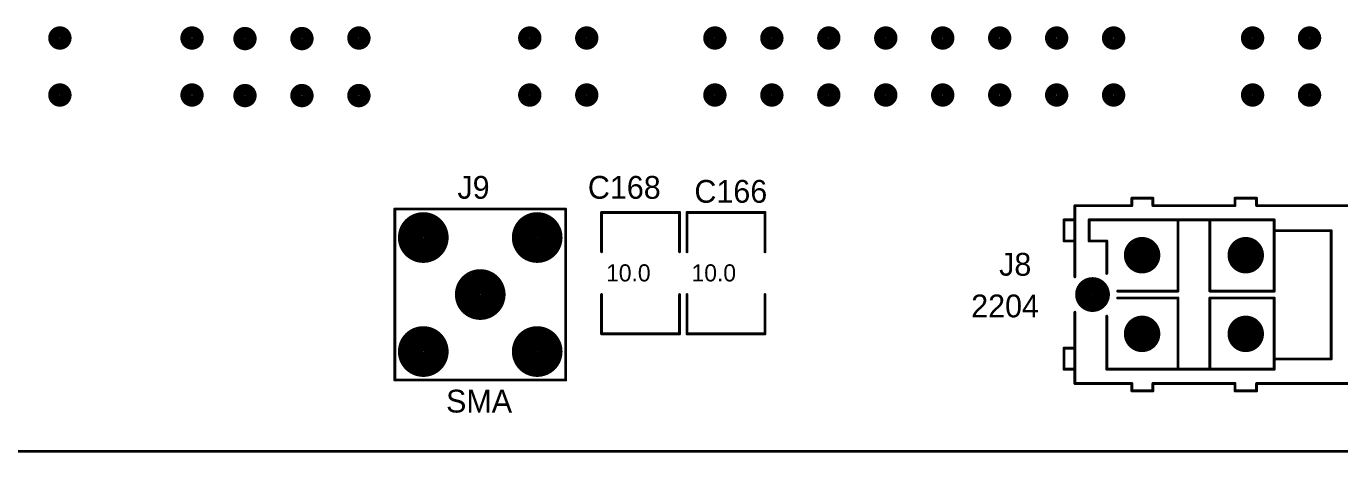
# Model space of a CAD drawing. Extents: x 3.3 to 12.8, y -4.6 to 5.5.
# Drawn here: x 7.403 to 9.709, y -4.626 to -3.878 of the extents above; entities that cross this region are included whole.
import ezdxf

# ---------------------------------------------------------------- set-up
doc = ezdxf.new("R2010")
doc.units = 0
doc.header["$MEASUREMENT"] = 0
for name, color, linetype in [('1', 5, 'CONTINUOUS'), ('2', 1, 'CONTINUOUS'), ('5', 7, 'CONTINUOUS')]:
    doc.layers.add(name, color=color, linetype=linetype)

msp = doc.modelspace()

# ---------------------------------------------------------------- linework, layer by layer
at = {"layer": '1', "const_width": 0.003}
for points in [[(8.049, -4.4987), (8.049, -4.1987, -1), (8.051, -4.1987), (8.051, -4.4987, -1), (8.049, -4.4987)], [(8.05, -4.1977), (8.35, -4.1977, -1), (8.35, -4.1997), (8.05, -4.1997, -1), (8.05, -4.1977)], [(8.349, -4.4987), (8.349, -4.1987, -1), (8.351, -4.1987), (8.351, -4.4987, -1), (8.349, -4.4987)], [(9.245, -4.1927), (9.245, -4.3177, -1), (9.243, -4.3177), (9.243, -4.1927, -1), (9.245, -4.1927)], [(9.344, -4.1937), (9.244, -4.1937, -1), (9.244, -4.1917), (9.344, -4.1917, -1), (9.344, -4.1937)], [(9.344, -4.1787), (9.381, -4.1787, -1), (9.381, -4.1807), (9.344, -4.1807, -1), (9.344, -4.1787)], [(9.343, -4.1927), (9.343, -4.1797, -1), (9.345, -4.1797), (9.345, -4.1927, -1), (9.343, -4.1927)], [(9.38, -4.1927), (9.38, -4.1797, -1), (9.382, -4.1797), (9.382, -4.1927, -1), (9.38, -4.1927)], [(9.381, -4.1917), (9.525, -4.1917, -1), (9.525, -4.1937), (9.381, -4.1937, -1), (9.381, -4.1917)], [(9.524, -4.1927), (9.524, -4.1797, -1), (9.526, -4.1797), (9.526, -4.1927, -1), (9.524, -4.1927)], [(9.563, -4.1807), (9.525, -4.1807, -1), (9.525, -4.1787), (9.563, -4.1787, -1), (9.563, -4.1807)], [(9.562, -4.1927), (9.562, -4.1797, -1), (9.564, -4.1797), (9.564, -4.1927, -1), (9.562, -4.1927)], [(9.563, -4.1917), (9.731, -4.1917, -1), (9.731, -4.1937), (9.563, -4.1937, -1), (9.563, -4.1917)], [(8.412, -4.2737), (8.412, -4.2047, -1), (8.414, -4.2047), (8.414, -4.2737, -1), (8.412, -4.2737)], [(8.413, -4.2037), (8.55, -4.2037, -1), (8.55, -4.2057), (8.413, -4.2057, -1), (8.413, -4.2037)], [(8.549, -4.2737), (8.549, -4.2047, -1), (8.551, -4.2047), (8.551, -4.2737, -1), (8.549, -4.2737)], [(8.562, -4.2737), (8.562, -4.2047, -1), (8.564, -4.2047), (8.564, -4.2737, -1), (8.562, -4.2737)], [(8.563, -4.2037), (8.7, -4.2037, -1), (8.7, -4.2057), (8.563, -4.2057, -1), (8.563, -4.2037)], [(8.699, -4.2737), (8.699, -4.2047, -1), (8.701, -4.2047), (8.701, -4.2737, -1), (8.699, -4.2737)], [(9.224, -4.2547), (9.224, -4.2177, -1), (9.226, -4.2177), (9.226, -4.2547, -1), (9.224, -4.2547)], [(9.244, -4.2187), (9.225, -4.2187, -1), (9.225, -4.2167), (9.244, -4.2167, -1), (9.244, -4.2187)], [(9.269, -4.2167), (9.594, -4.2167, -1), (9.594, -4.2187), (9.269, -4.2187, -1), (9.269, -4.2167)], [(9.27, -4.2177), (9.27, -4.2547, -1), (9.268, -4.2547), (9.268, -4.2177, -1), (9.27, -4.2177)], [(9.424, -4.3427), (9.424, -4.2177, -1), (9.426, -4.2177), (9.426, -4.3427, -1), (9.424, -4.3427)], [(9.48, -4.3427), (9.48, -4.2177, -1), (9.482, -4.2177), (9.482, -4.3427, -1), (9.48, -4.3427)], [(9.595, -4.2177), (9.595, -4.2367, -1), (9.593, -4.2367), (9.593, -4.2177, -1), (9.595, -4.2177)], [(9.595, -4.2177), (9.595, -4.3427, -1), (9.593, -4.3427), (9.593, -4.2177, -1), (9.595, -4.2177)], [(9.694, -4.2377), (9.594, -4.2377, -1), (9.594, -4.2357), (9.694, -4.2357, -1), (9.694, -4.2377)], [(9.695, -4.2367), (9.695, -4.4617, -1), (9.693, -4.4617), (9.693, -4.2367, -1), (9.695, -4.2367)], [(9.225, -4.2537), (9.244, -4.2537, -1), (9.244, -4.2557), (9.225, -4.2557, -1), (9.225, -4.2537)], [(9.269, -4.2537), (9.3, -4.2537, -1), (9.3, -4.2557), (9.269, -4.2557, -1), (9.269, -4.2537)], [(9.301, -4.2547), (9.301, -4.3117, -1), (9.299, -4.3117), (9.299, -4.2547, -1), (9.301, -4.2547)], [(8.414, -4.3487), (8.414, -4.4177, -1), (8.412, -4.4177), (8.412, -4.3487, -1), (8.414, -4.3487)], [(8.551, -4.3487), (8.551, -4.4177, -1), (8.549, -4.4177), (8.549, -4.3487, -1), (8.551, -4.3487)], [(8.564, -4.3487), (8.564, -4.4177, -1), (8.562, -4.4177), (8.562, -4.3487, -1), (8.564, -4.3487)], [(8.701, -4.3487), (8.701, -4.4177, -1), (8.699, -4.4177), (8.699, -4.3487, -1), (8.701, -4.3487)], [(9.425, -4.3437), (9.319, -4.3437, -1), (9.319, -4.3417), (9.425, -4.3417, -1), (9.425, -4.3437)], [(9.425, -4.3557), (9.319, -4.3557, -1), (9.319, -4.3537), (9.425, -4.3537, -1), (9.425, -4.3557)], [(9.426, -4.3547), (9.426, -4.4797, -1), (9.424, -4.4797), (9.424, -4.3547, -1), (9.426, -4.3547)], [(9.594, -4.3437), (9.481, -4.3437, -1), (9.481, -4.3417), (9.594, -4.3417, -1), (9.594, -4.3437)], [(9.482, -4.3547), (9.482, -4.4797, -1), (9.48, -4.4797), (9.48, -4.3547, -1), (9.482, -4.3547)], [(9.594, -4.3557), (9.481, -4.3557, -1), (9.481, -4.3537), (9.594, -4.3537, -1), (9.594, -4.3557)], [(9.595, -4.3547), (9.595, -4.4797, -1), (9.593, -4.4797), (9.593, -4.3547, -1), (9.595, -4.3547)], [(9.243, -4.5047), (9.243, -4.3797, -1), (9.245, -4.3797), (9.245, -4.5047, -1), (9.243, -4.5047)], [(9.301, -4.3867), (9.301, -4.4797, -1), (9.299, -4.4797), (9.299, -4.3867, -1), (9.301, -4.3867)], [(8.413, -4.4167), (8.55, -4.4167, -1), (8.55, -4.4187), (8.413, -4.4187, -1), (8.413, -4.4167)], [(8.563, -4.4167), (8.7, -4.4167, -1), (8.7, -4.4187), (8.563, -4.4187, -1), (8.563, -4.4167)], [(9.225, -4.4417), (9.244, -4.4417, -1), (9.244, -4.4437), (9.225, -4.4437, -1), (9.225, -4.4417)], [(9.224, -4.4797), (9.224, -4.4427, -1), (9.226, -4.4427), (9.226, -4.4797, -1), (9.224, -4.4797)], [(9.593, -4.4797), (9.593, -4.4617, -1), (9.595, -4.4617), (9.595, -4.4797, -1), (9.593, -4.4797)], [(9.694, -4.4627), (9.594, -4.4627, -1), (9.594, -4.4607), (9.694, -4.4607, -1), (9.694, -4.4627)], [(8.05, -4.4977), (8.35, -4.4977, -1), (8.35, -4.4997), (8.05, -4.4997, -1), (8.05, -4.4977)], [(9.225, -4.4787), (9.244, -4.4787, -1), (9.244, -4.4807), (9.225, -4.4807, -1), (9.225, -4.4787)], [(9.594, -4.4807), (9.3, -4.4807, -1), (9.3, -4.4787), (9.594, -4.4787, -1), (9.594, -4.4807)], [(9.344, -4.5057), (9.244, -4.5057, -1), (9.244, -4.5037), (9.344, -4.5037, -1), (9.344, -4.5057)], [(9.343, -4.5177), (9.343, -4.5047, -1), (9.345, -4.5047), (9.345, -4.5177, -1), (9.343, -4.5177)], [(9.381, -4.5187), (9.344, -4.5187, -1), (9.344, -4.5167), (9.381, -4.5167, -1), (9.381, -4.5187)], [(9.38, -4.5177), (9.38, -4.5047, -1), (9.382, -4.5047), (9.382, -4.5177, -1), (9.38, -4.5177)], [(9.525, -4.5057), (9.381, -4.5057, -1), (9.381, -4.5037), (9.525, -4.5037, -1), (9.525, -4.5057)], [(9.524, -4.5177), (9.524, -4.5047, -1), (9.526, -4.5047), (9.526, -4.5177, -1), (9.524, -4.5177)], [(9.563, -4.5187), (9.525, -4.5187, -1), (9.525, -4.5167), (9.563, -4.5167, -1), (9.563, -4.5187)], [(9.563, -4.5037), (9.731, -4.5037, -1), (9.731, -4.5057), (9.563, -4.5057, -1), (9.563, -4.5037)], [(9.564, -4.5047), (9.564, -4.5177, -1), (9.562, -4.5177), (9.562, -4.5047, -1), (9.564, -4.5047)]]:
    msp.add_lwpolyline(points, format="xyb", dxfattribs=at)
at = {"layer": '5'}
for points, const_width in [([(7.462, -3.8887), (7.462, -3.8887, -1), (7.462, -3.9087), (7.462, -3.9087, -1), (7.462, -3.8887)], 0.021), ([(7.694, -3.8887), (7.694, -3.8887, -1), (7.694, -3.9087), (7.694, -3.9087, -1), (7.694, -3.8887)], 0.021), ([(7.787, -3.8897), (7.787, -3.8897, -1), (7.787, -3.9097), (7.787, -3.9097, -1), (7.787, -3.8897)], 0.021), ([(7.887, -3.8897), (7.887, -3.8897, -1), (7.887, -3.9097), (7.887, -3.9097, -1), (7.887, -3.8897)], 0.021), ([(7.987, -3.8887), (7.987, -3.8887, -1), (7.987, -3.9087), (7.987, -3.9087, -1), (7.987, -3.8887)], 0.021), ([(8.287, -3.8887), (8.287, -3.8887, -1), (8.287, -3.9087), (8.287, -3.9087, -1), (8.287, -3.8887)], 0.021), ([(8.387, -3.8887), (8.387, -3.8887, -1), (8.387, -3.9087), (8.387, -3.9087, -1), (8.387, -3.8887)], 0.021), ([(8.612, -3.8887), (8.612, -3.8887, -1), (8.612, -3.9087), (8.612, -3.9087, -1), (8.612, -3.8887)], 0.021), ([(8.712, -3.8887), (8.712, -3.8887, -1), (8.712, -3.9087), (8.712, -3.9087, -1), (8.712, -3.8887)], 0.021), ([(8.812, -3.8887), (8.812, -3.8887, -1), (8.812, -3.9087), (8.812, -3.9087, -1), (8.812, -3.8887)], 0.021), ([(8.912, -3.8887), (8.912, -3.8887, -1), (8.912, -3.9087), (8.912, -3.9087, -1), (8.912, -3.8887)], 0.021), ([(9.012, -3.8887), (9.012, -3.8887, -1), (9.012, -3.9087), (9.012, -3.9087, -1), (9.012, -3.8887)], 0.021), ([(9.112, -3.8887), (9.112, -3.8887, -1), (9.112, -3.9087), (9.112, -3.9087, -1), (9.112, -3.8887)], 0.021), ([(9.212, -3.8887), (9.212, -3.8887, -1), (9.212, -3.9087), (9.212, -3.9087, -1), (9.212, -3.8887)], 0.021), ([(9.312, -3.8887), (9.312, -3.8887, -1), (9.312, -3.9087), (9.312, -3.9087, -1), (9.312, -3.8887)], 0.021), ([(9.556, -3.8887), (9.556, -3.8887, -1), (9.556, -3.9087), (9.556, -3.9087, -1), (9.556, -3.8887)], 0.021), ([(9.656, -3.8887), (9.656, -3.8887, -1), (9.656, -3.9087), (9.656, -3.9087, -1), (9.656, -3.8887)], 0.021), ([(7.462, -3.9887), (7.462, -3.9887, -1), (7.462, -4.0087), (7.462, -4.0087, -1), (7.462, -3.9887)], 0.021), ([(7.694, -3.9887), (7.694, -3.9887, -1), (7.694, -4.0087), (7.694, -4.0087, -1), (7.694, -3.9887)], 0.021), ([(7.787, -3.9897), (7.787, -3.9897, -1), (7.787, -4.0097), (7.787, -4.0097, -1), (7.787, -3.9897)], 0.021), ([(7.887, -3.9897), (7.887, -3.9897, -1), (7.887, -4.0097), (7.887, -4.0097, -1), (7.887, -3.9897)], 0.021), ([(7.987, -3.9897), (7.987, -3.9897, -1), (7.987, -4.0097), (7.987, -4.0097, -1), (7.987, -3.9897)], 0.021), ([(8.287, -3.9887), (8.287, -3.9887, -1), (8.287, -4.0087), (8.287, -4.0087, -1), (8.287, -3.9887)], 0.021), ([(8.387, -3.9887), (8.387, -3.9887, -1), (8.387, -4.0087), (8.387, -4.0087, -1), (8.387, -3.9887)], 0.021), ([(8.612, -3.9887), (8.612, -3.9887, -1), (8.612, -4.0087), (8.612, -4.0087, -1), (8.612, -3.9887)], 0.021), ([(8.712, -3.9887), (8.712, -3.9887, -1), (8.712, -4.0087), (8.712, -4.0087, -1), (8.712, -3.9887)], 0.021), ([(8.812, -3.9887), (8.812, -3.9887, -1), (8.812, -4.0087), (8.812, -4.0087, -1), (8.812, -3.9887)], 0.021), ([(8.912, -3.9887), (8.912, -3.9887, -1), (8.912, -4.0087), (8.912, -4.0087, -1), (8.912, -3.9887)], 0.021), ([(9.012, -3.9887), (9.012, -3.9887, -1), (9.012, -4.0087), (9.012, -4.0087, -1), (9.012, -3.9887)], 0.021), ([(9.112, -3.9887), (9.112, -3.9887, -1), (9.112, -4.0087), (9.112, -4.0087, -1), (9.112, -3.9887)], 0.021), ([(9.212, -3.9887), (9.212, -3.9887, -1), (9.212, -4.0087), (9.212, -4.0087, -1), (9.212, -3.9887)], 0.021), ([(9.312, -3.9887), (9.312, -3.9887, -1), (9.312, -4.0087), (9.312, -4.0087, -1), (9.312, -3.9887)], 0.021), ([(9.556, -3.9887), (9.556, -3.9887, -1), (9.556, -4.0087), (9.556, -4.0087, -1), (9.556, -3.9887)], 0.021), ([(9.656, -3.9887), (9.656, -3.9887, -1), (9.656, -4.0087), (9.656, -4.0087, -1), (9.656, -3.9887)], 0.021), ([(8.1, -4.2267), (8.1, -4.2267, -1), (8.1, -4.2707), (8.1, -4.2707, -1), (8.1, -4.2267)], 0.045), ([(8.3, -4.2267), (8.3, -4.2267, -1), (8.3, -4.2707), (8.3, -4.2707, -1), (8.3, -4.2267)], 0.045), ([(9.362, -4.2637), (9.362, -4.2637, -1), (9.362, -4.2957), (9.362, -4.2957, -1), (9.362, -4.2637)], 0.032), ([(9.544, -4.2637), (9.544, -4.2637, -1), (9.544, -4.2957), (9.544, -4.2957, -1), (9.544, -4.2637)], 0.032), ([(8.2, -4.3267), (8.2, -4.3267, -1), (8.2, -4.3707), (8.2, -4.3707, -1), (8.2, -4.3267)], 0.045), ([(9.275, -4.3337), (9.275, -4.3337, -1), (9.275, -4.3637), (9.275, -4.3637, -1), (9.275, -4.3337)], 0.031), ([(8.1, -4.4267), (8.1, -4.4267, -1), (8.1, -4.4707), (8.1, -4.4707, -1), (8.1, -4.4267)], 0.045), ([(8.3, -4.4267), (8.3, -4.4267, -1), (8.3, -4.4707), (8.3, -4.4707, -1), (8.3, -4.4267)], 0.045), ([(9.362, -4.4017), (9.362, -4.4017, -1), (9.362, -4.4337), (9.362, -4.4337, -1), (9.362, -4.4017)], 0.032), ([(9.544, -4.4017), (9.544, -4.4017, -1), (9.544, -4.4337), (9.544, -4.4337, -1), (9.544, -4.4017)], 0.032), ([(12.763, -4.6247), (3.325, -4.6247, -1), (3.325, -4.6227), (12.763, -4.6227, -1), (12.763, -4.6247)], 0.003)]:
    msp.add_lwpolyline(points, format="xyb", dxfattribs=dict(at, const_width=const_width))

# ---------------------------------------------------------------- texts
at = {"layer": '1'}
for s, p in [('J9', (8.16, -4.1807)), ('C168', (8.389, -4.1807)), ('C166', (8.576, -4.1877)), ('J8', (9.111, -4.3157))]:
    msp.add_text(s, height=0.04, dxfattribs=at).set_placement(p)
at = {"layer": '2'}
for s, height, p in [('10.0', 0.03, (8.421, -4.3257)), ('10.0', 0.03, (8.571, -4.3257)), ('2204', 0.04, (9.062, -4.3887)), ('SMA', 0.04, (8.14, -4.5557))]:
    msp.add_text(s, height=height, dxfattribs=at).set_placement(p)

doc.saveas('drawing.dxf')
